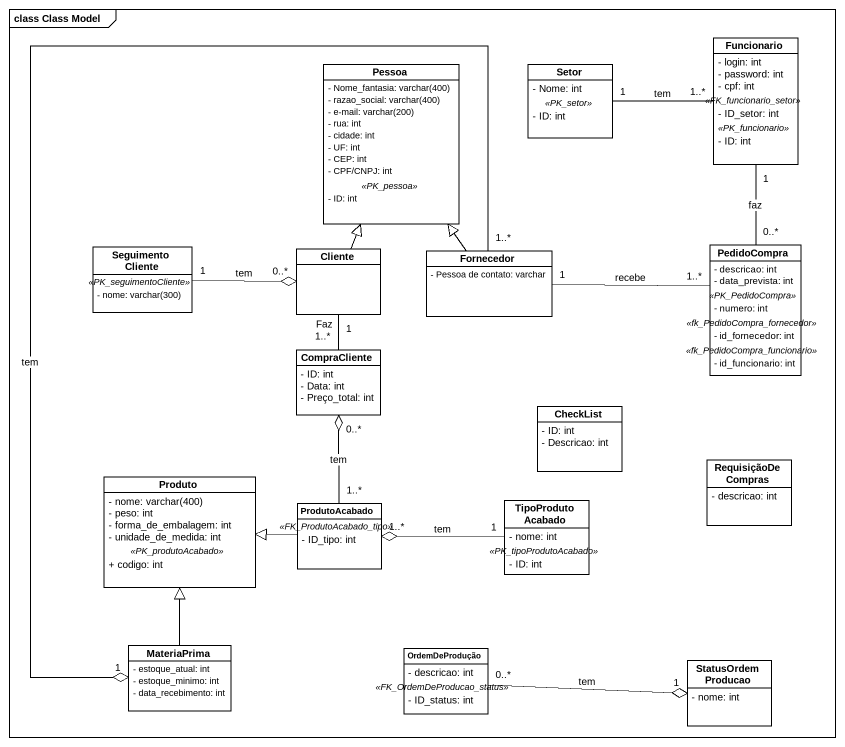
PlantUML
@startuml
mainframe class Class Model
hide circle
hide empty members
skinparam classAttributeIconSize 0
class Pessoa {
  {field} - Nome_fantasia: varchar(400)
  {field} - razao_social: varchar(400)
  {field} - e-mail: varchar(200)
  - rua: int
  - cidade: int
  - UF: int
  - CEP: int
  - CPF/CNPJ: int
  .. <<PK_pessoa>> ..
  - ID: int
}
class Setor {
  - Nome: int
  .. <<PK_setor>> ..
  - ID: int
}
class Funcionario {
  - login: int
  - password: int
  - cpf: int
  .. <<FK_funcionario_setor>> ..
  - ID_setor: int
  .. <<PK_funcionario>> ..
  - ID: int
}
class "Seguimento Cliente" as Seguimento_Cliente {
  .. <<PK_seguimentoCliente>> ..
  {field} - nome: varchar(300)
}
class Cliente
class Fornecedor {
  - Pessoa de contato: varchar
}
class PedidoCompra {
  - descricao: int
  - data_prevista: int
  .. <<PK_PedidoCompra>> ..
  - numero: int
  .. <<fk_PedidoCompra_fornecedor>> ..
  - id_fornecedor: int
  .. <<fk_PedidoCompra_funcionario>> ..
  - id_funcionario: int
}
class CompraCliente {
  - ID: int
  - Data: int
  - Preço_total: int
}
class CheckList {
  - ID: int
  - Descricao: int
}
class Produto {
  {field} - nome: varchar(400)
  - peso: int
  - forma_de_embalagem: int
  - unidade_de_medida: int
  .. <<PK_produtoAcabado>> ..
  + codigo: int
}
class RequisiçãoDeCompras {
  - descricao: int
}
class ProdutoAcabado {
  .. <<FK_ProdutoAcabado_tipo>> ..
  - ID_tipo: int
}
class TipoProdutoAcabado {
  - nome: int
  .. <<PK_tipoProdutoAcabado>> ..
  - ID: int
}
class MateriaPrima {
  - estoque_atual: int
  - estoque_minimo: int
  - data_recebimento: int
}
class OrdemDeProdução {
  - descricao: int
  .. <<FK_OrdemDeProducao_status>> ..
  - ID_status: int
}
class StatusOrdemProducao {
  - nome: int
}
Funcionario "1..*" -left- "1" Setor : tem
Funcionario "1" -- "0..*" PedidoCompra : faz
Seguimento_Cliente "1" -right-o "0..*" Cliente : tem
Cliente -up-|> Pessoa
Cliente "1" -- "1..*" CompraCliente : Faz
Fornecedor -up-|> Pessoa
Fornecedor "1" -right- "1..*" PedidoCompra : recebe
Fornecedor "1..*" --o "1" MateriaPrima : tem
ProdutoAcabado "1..*" -up-o "0..*" CompraCliente : tem
ProdutoAcabado -left-|> Produto
TipoProdutoAcabado "1" -left-o "1..*" ProdutoAcabado : tem
MateriaPrima -up-|> Produto
OrdemDeProdução "0..*" -right-o "1" StatusOrdemProducao : tem
@enduml
